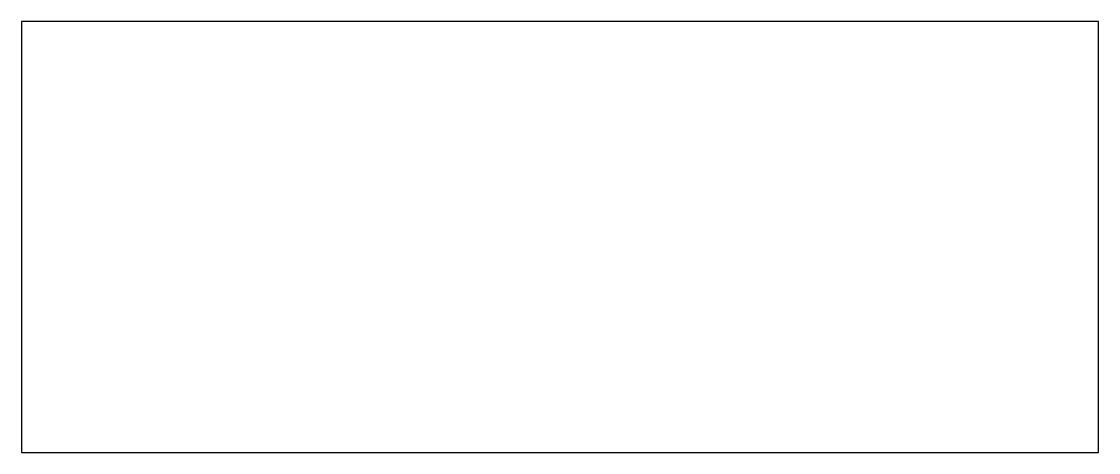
# Model space of a CAD drawing. Header units: millimetres. Extents: x 105 to 135, y -131 to -119.
import ezdxf

# ---------------------------------------------------------------- set-up
doc = ezdxf.new("R2010")
doc.units = ezdxf.units.MM

msp = doc.modelspace()

# ---------------------------------------------------------------- linework, layer by layer
at = {"linetype": 'CONTINUOUS'}
for p, q in [((135, -119), (105, -119)), ((105, -119), (105, -131)), ((135, -131), (135, -119)), ((105, -131), (135, -131))]:
    msp.add_line(p, q, dxfattribs=at)

doc.saveas('drawing.dxf')
